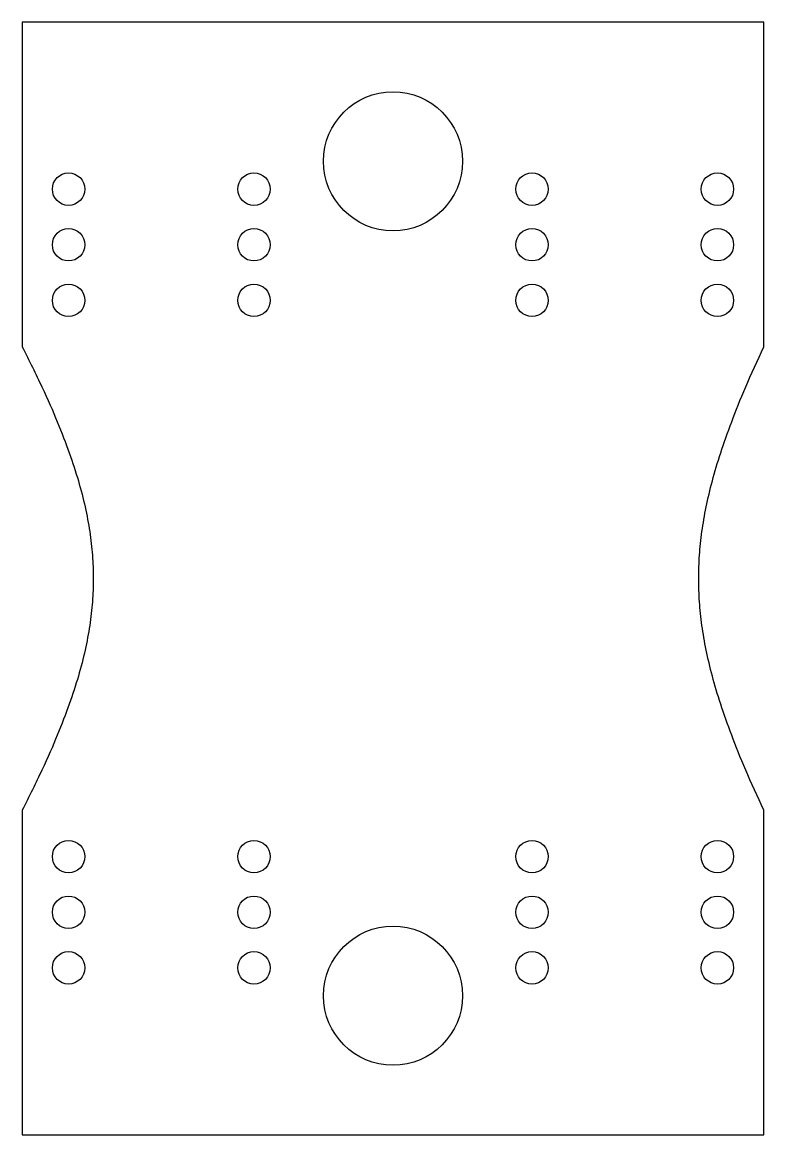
# Model space of a CAD drawing. Header units: millimetres. Extents: x -40 to 40, y -60 to 60.
import ezdxf

# ---------------------------------------------------------------- set-up
doc = ezdxf.new("R2010")
doc.units = ezdxf.units.MM
doc.layers.get('0').update_dxf_attribs({"linetype": 'CONTINUOUS'})

msp = doc.modelspace()

# ---------------------------------------------------------------- linework, layer by layer
for p, q in [((40, 60), (-40, 60)), ((-40, 60), (-40, 25)), ((40, 25), (40, 60)), ((-40, -25), (-40, -60)), ((40, -60), (40, -25)), ((-40, -60), (40, -60))]:
    msp.add_line(p, q)
for centre, radius in [((0, 45), 7.5), ((-35, 42), 1.75), ((-15, 42), 1.75), ((15, 42), 1.75), ((35, 42), 1.75), ((-35, 36), 1.75), ((-15, 36), 1.75), ((15, 36), 1.75), ((35, 36), 1.75), ((-35, 30), 1.75), ((-15, 30), 1.75), ((15, 30), 1.75), ((35, 30), 1.75), ((-35, -30), 1.75), ((-15, -30), 1.75), ((15, -30), 1.75), ((35, -30), 1.75), ((-35, -36), 1.75), ((-15, -36), 1.75), ((15, -36), 1.75), ((35, -36), 1.75), ((0, -45), 7.5), ((-35, -42), 1.75), ((-15, -42), 1.75), ((15, -42), 1.75), ((35, -42), 1.75)]:
    msp.add_circle(centre, radius)
for points in [[(-40, 25), (-27.22, 0), (-40, -25)], [(40, -25), (28.3, 0), (40, 25)]]:
    msp.add_rational_spline(points, [1, 1.5, 1], degree=2)

doc.saveas('drawing.dxf')
